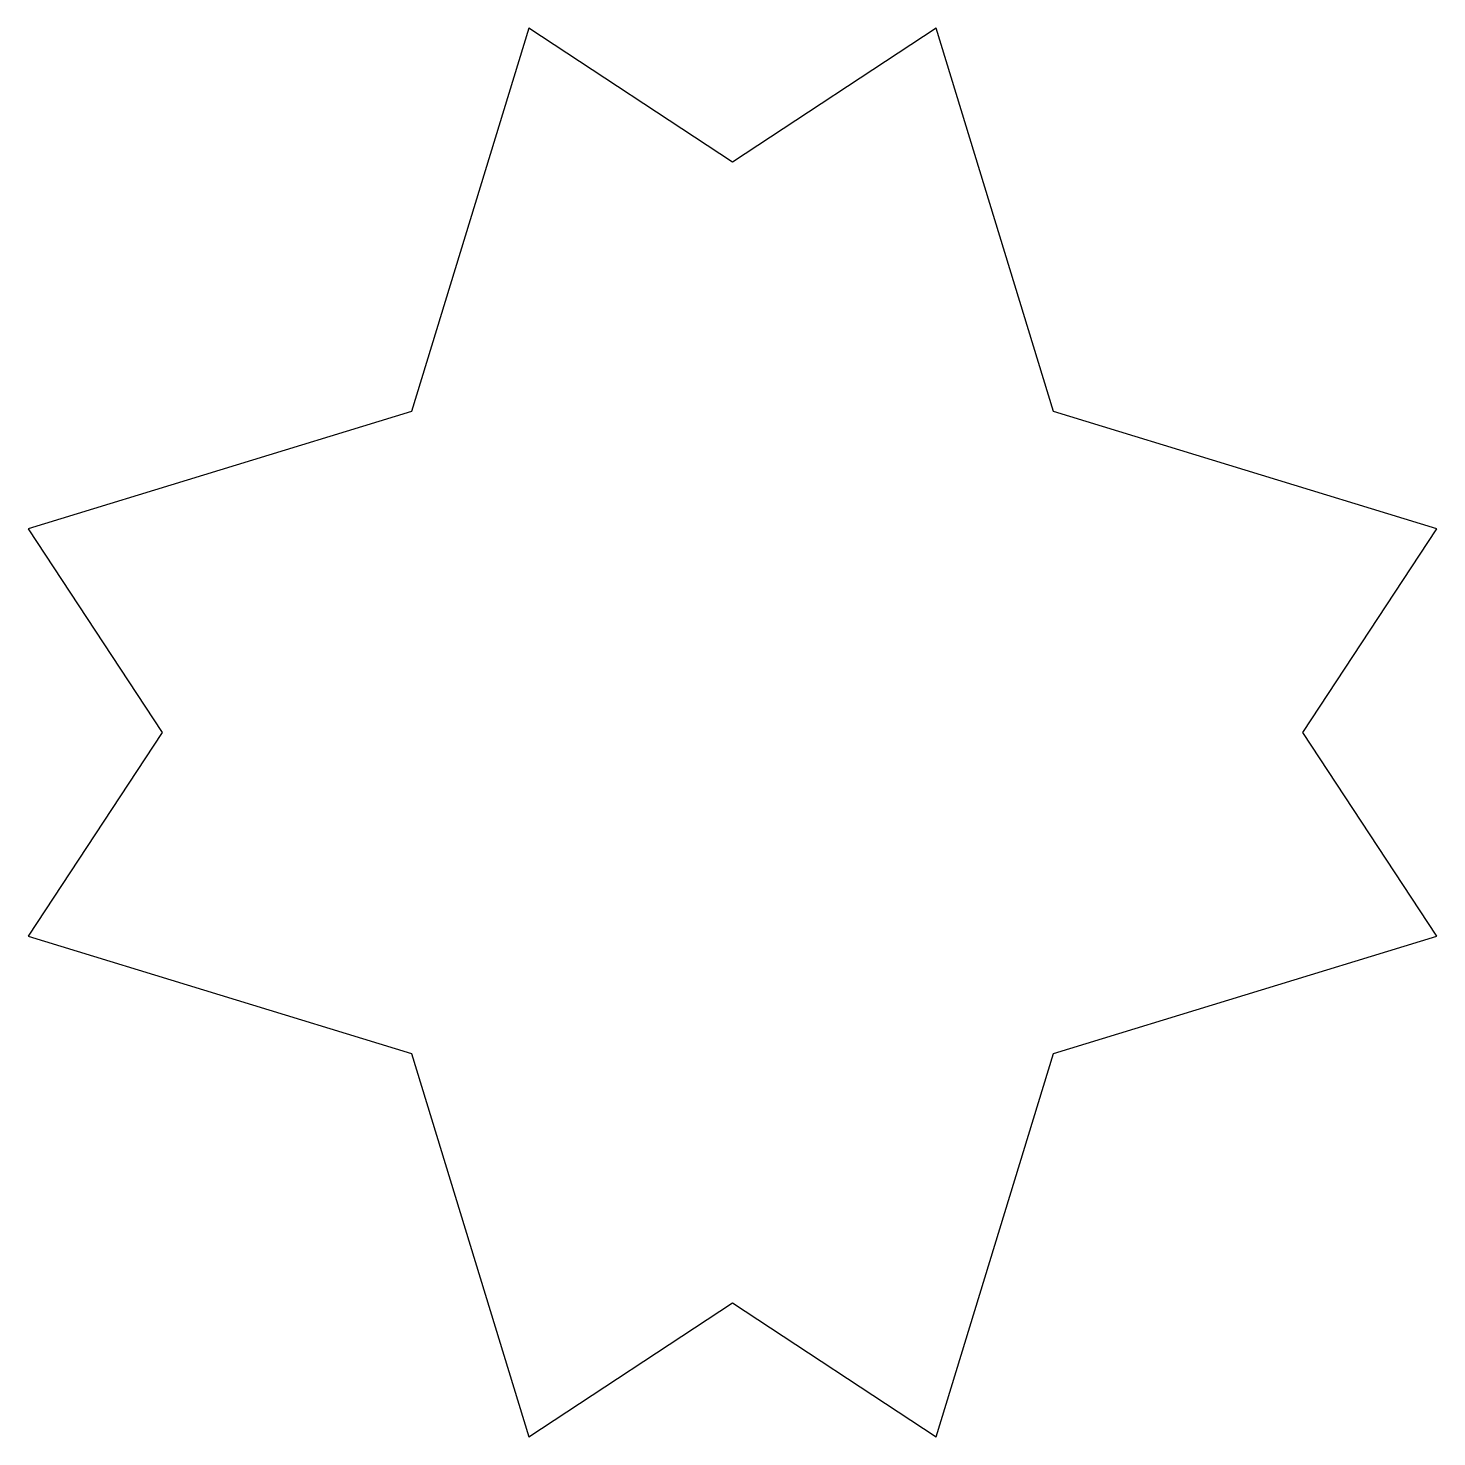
# Model space of a CAD drawing. Header units: metres. Extents: x -30.3 to 30.3, y -30.3 to 30.3.
import ezdxf

# ---------------------------------------------------------------- set-up
doc = ezdxf.new("R2010")
doc.units = ezdxf.units.M

msp = doc.modelspace()

# ---------------------------------------------------------------- linework, layer by layer
at = {"layer": 'PARAMETRIX'}
for p, q in [((-8.75, 30.2603), (-13.7886, 13.7886)), ((0, 24.5), (-8.75, 30.2603)), ((8.75, 30.2603), (0, 24.5)), ((13.7886, 13.7886), (8.75, 30.2603)), ((-13.7886, 13.7886), (-30.2603, 8.75)), ((30.2603, 8.75), (13.7886, 13.7886)), ((-30.2603, 8.75), (-24.5, 0)), ((24.5, 0), (30.2603, 8.75)), ((-24.5, 0), (-30.2603, -8.75)), ((30.2603, -8.75), (24.5, 0)), ((-30.2603, -8.75), (-13.7886, -13.7886)), ((13.7886, -13.7886), (30.2603, -8.75)), ((-13.7886, -13.7886), (-8.75, -30.2603)), ((8.75, -30.2603), (13.7886, -13.7886)), ((-8.75, -30.2603), (0, -24.5)), ((0, -24.5), (8.75, -30.2603))]:
    msp.add_line(p, q, dxfattribs=at)

doc.saveas('drawing.dxf')
